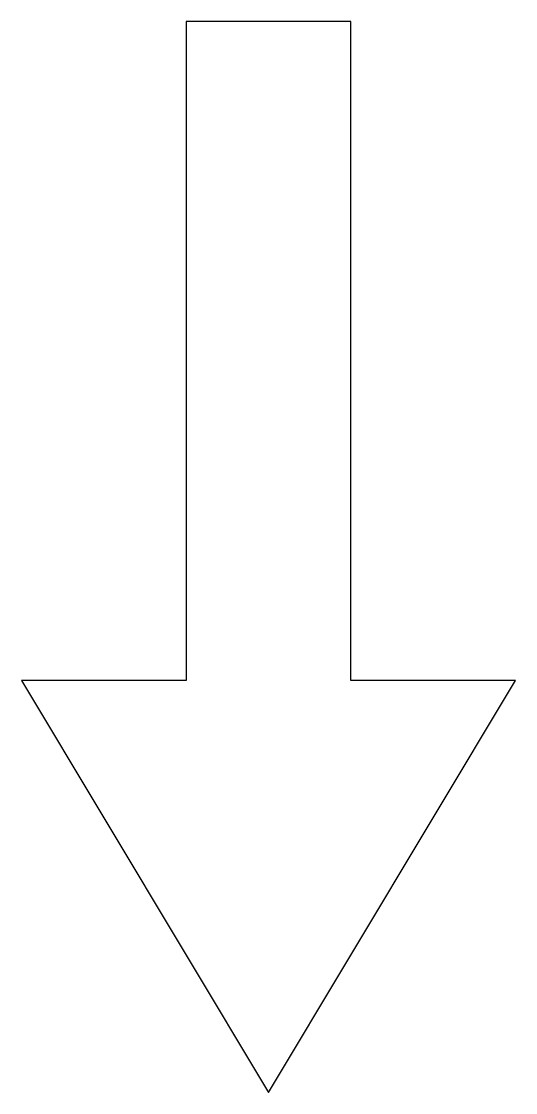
# Model space of a CAD drawing. Extents: x -0.094 to 0.094, y -0.406 to 0.
import ezdxf

# ---------------------------------------------------------------- set-up
doc = ezdxf.new("R2010")
doc.units = 0
doc.header["$MEASUREMENT"] = 0
doc.layers.get('0').update_dxf_attribs({"linetype": 'CONTINUOUS'})

msp = doc.modelspace()

# ---------------------------------------------------------------- linework, layer by layer
at = {"color": 0}
msp.add_lwpolyline([(0, -0.40625), (0.09375, -0.25), (0.03125, -0.25), (0.03125, 0), (-0.03125, 0), (-0.03125, -0.25), (-0.09375, -0.25)], close=True, dxfattribs=at)

doc.saveas('drawing.dxf')
